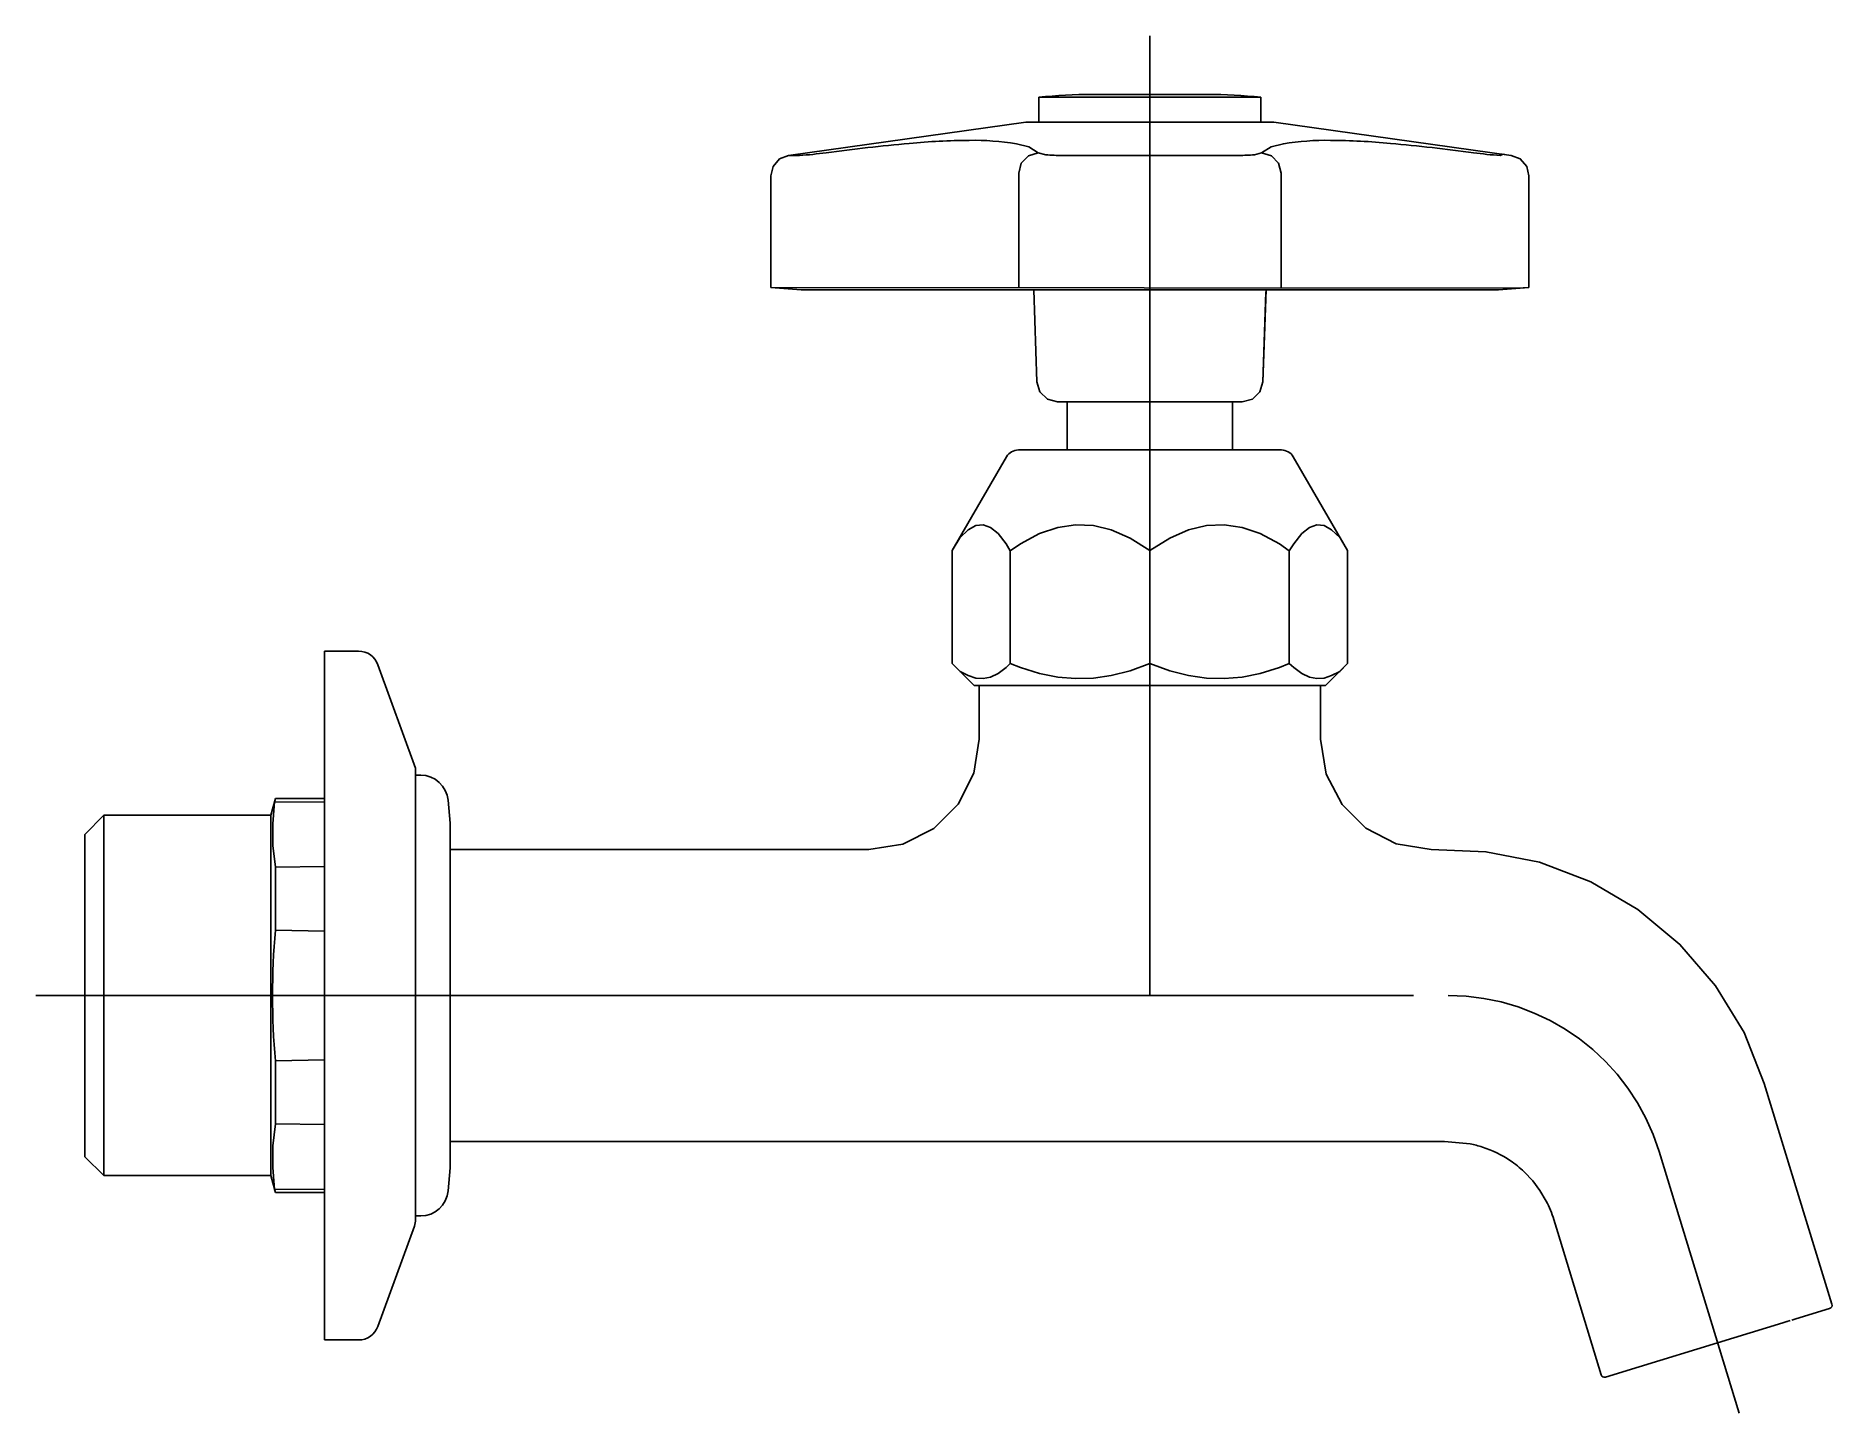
# Model space of a CAD drawing. Extents: x 17.761 to 17.891, y -2.542 to -2.443.
import ezdxf

# ---------------------------------------------------------------- set-up
doc = ezdxf.new("R2010")
doc.units = 0
doc.header["$LTSCALE"] = 0.2
doc.header["$MEASUREMENT"] = 0
doc.linetypes.add('AXES', pattern=[0.54, 0.3, -0.08, 0.08, -0.08])
doc.linetypes.add('CONTINU', pattern=[0])
doc.layers.get('0').update_dxf_attribs({"linetype": 'CONTINUOUS'})
doc.layers.add('DECA_EIXOS', color=5, linetype='AXES')

msp = doc.modelspace()

# ---------------------------------------------------------------- linework, layer by layer
at = {"linetype": 'CONTINU'}
for points in [[(17.83728, -2.44679, 0.025837), (17.83341, -2.44699)], [(17.84951, -2.44699, 0.025837), (17.84565, -2.44679)], [(17.81797, -2.45102, -0.017813), (17.81604, -2.45122)], [(17.83336, -2.45102), (17.83267, -2.4506), (17.83177, -2.45037, 0.045138), (17.82835, -2.45012, 0.021137), (17.824, -2.45034, 0.009815), (17.81797, -2.45102)], [(17.83512, -2.45121, -0.029584), (17.8339, -2.45116), (17.83336, -2.45102)], [(17.84957, -2.45102), (17.84906, -2.45116, -0.029466), (17.84793, -2.45121)], [(17.86496, -2.45102, 0.009816), (17.85893, -2.45034, 0.021137), (17.85458, -2.45012, 0.045141), (17.85116, -2.45037), (17.85026, -2.4506), (17.84957, -2.45102)], [(17.86689, -2.45122, -0.017811), (17.86496, -2.45102)], [(17.83192, -2.47259, 0.267953), (17.83106, -2.47309)], [(17.85187, -2.47309, 0.267951), (17.85101, -2.47259)], [(17.78543, -2.48818, 0.315303), (17.78402, -2.48719)], [(17.79052, -2.49802, 0.388883), (17.78853, -2.49619)], [(17.77799, -2.50745, 0.045542), (17.77799, -2.51693)], [(17.86471, -2.52295, -0.028975), (17.8656, -2.52319)], [(17.8656, -2.52319, -0.070704), (17.86763, -2.52418)], [(17.86763, -2.52418, -0.040753), (17.86863, -2.52498)], [(17.78853, -2.52819, 0.38888), (17.79052, -2.52636)], [(17.87024, -2.52711, -0.046519), (17.87078, -2.52845)], [(17.78807, -2.52894, 0.087487), (17.78816, -2.52843)], [(17.8908, -2.5349, 0.51536), (17.89096, -2.5346)], [(17.78402, -2.53719, 0.315295), (17.78543, -2.5362)], [(17.87423, -2.53971, 0.515303), (17.87453, -2.53988)]]:
    msp.add_lwpolyline(points, format="xyb", dxfattribs=at)
for points in [[(17.83341, -2.44879), (17.83341, -2.44699)], [(17.84951, -2.44699), (17.83341, -2.44699)], [(17.84565, -2.44679), (17.83728, -2.44679)], [(17.84951, -2.44879), (17.84951, -2.44699)], [(17.83246, -2.44879), (17.81524, -2.45121)], [(17.84146, -2.44879), (17.83246, -2.44879)], [(17.85047, -2.44879), (17.84146, -2.44879)], [(17.86769, -2.45121), (17.85047, -2.44879)], [(17.83336, -2.45102), (17.83265, -2.45124), (17.83213, -2.45178), (17.83194, -2.4525)], [(17.84957, -2.45102), (17.85028, -2.45124), (17.8508, -2.45178), (17.85099, -2.4525)], [(17.86711, -2.45113), (17.86689, -2.45122)], [(17.86724, -2.45115), (17.86711, -2.45113)], [(17.81524, -2.45121), (17.81458, -2.45147), (17.81411, -2.45201), (17.81394, -2.4527)], [(17.81604, -2.45122), (17.81524, -2.45121)], [(17.83655, -2.45121), (17.83512, -2.45121)], [(17.84146, -2.45121), (17.83655, -2.45121)], [(17.84793, -2.45121), (17.84146, -2.45121)], [(17.86898, -2.4527), (17.86882, -2.45201), (17.86835, -2.45147), (17.86769, -2.45121)], [(17.81394, -2.4527), (17.81394, -2.46079)], [(17.83194, -2.4525), (17.83194, -2.46081)], [(17.85099, -2.4525), (17.85099, -2.46084)], [(17.86898, -2.46079), (17.86898, -2.4527)], [(17.86815, -2.46086), (17.81394, -2.46079)], [(17.81394, -2.46079), (17.81614, -2.46097)], [(17.81692, -2.46097), (17.81614, -2.46097)], [(17.86678, -2.46097), (17.81614, -2.46097)], [(17.83326, -2.46764), (17.83303, -2.46097)], [(17.84967, -2.46764), (17.8499, -2.46097)], [(17.84967, -2.46764), (17.84989, -2.46111)], [(17.86678, -2.46097), (17.86898, -2.46079)], [(17.86898, -2.46079), (17.86815, -2.46086)], [(17.83326, -2.46764), (17.83348, -2.46837), (17.83403, -2.4689), (17.83476, -2.46909)], [(17.84817, -2.46909), (17.8489, -2.4689), (17.84945, -2.46837), (17.84967, -2.46764)], [(17.83476, -2.46909), (17.84146, -2.46909)], [(17.83546, -2.47259), (17.83546, -2.46909)], [(17.83546, -2.46909), (17.84746, -2.46909)], [(17.84146, -2.46909), (17.84817, -2.46909)], [(17.84564, -2.46909), (17.84817, -2.46909)], [(17.84746, -2.47259), (17.84746, -2.46909)], [(17.82712, -2.4799), (17.83106, -2.47309)], [(17.83192, -2.47259), (17.85101, -2.47259)], [(17.85187, -2.47309), (17.85581, -2.4799)], [(17.82766, -2.47896), (17.82828, -2.4784)], [(17.82828, -2.4784), (17.82882, -2.47808)], [(17.82882, -2.47808), (17.82936, -2.47802)], [(17.82936, -2.47802), (17.82989, -2.47821)], [(17.82989, -2.47821), (17.83044, -2.47866)], [(17.83346, -2.47866), (17.83478, -2.47821)], [(17.83478, -2.47821), (17.83607, -2.47802)], [(17.83607, -2.47802), (17.83736, -2.47808)], [(17.83736, -2.47808), (17.83866, -2.4784)], [(17.83866, -2.4784), (17.84002, -2.479)], [(17.84291, -2.479), (17.84427, -2.4784)], [(17.84427, -2.4784), (17.84557, -2.47808)], [(17.84557, -2.47808), (17.84686, -2.47802)], [(17.84686, -2.47802), (17.84815, -2.47821)], [(17.84815, -2.47821), (17.84947, -2.47866)], [(17.85249, -2.47866), (17.85304, -2.47821)], [(17.85304, -2.47821), (17.85357, -2.47802)], [(17.85357, -2.47802), (17.85411, -2.47808)], [(17.85411, -2.47808), (17.85465, -2.4784)], [(17.85465, -2.4784), (17.85527, -2.47896)], [(17.82712, -2.4799), (17.82766, -2.47896)], [(17.83044, -2.47866), (17.83102, -2.47941)], [(17.83102, -2.47941), (17.83131, -2.47992)], [(17.83131, -2.47992), (17.83206, -2.47941)], [(17.83206, -2.47941), (17.83346, -2.47866)], [(17.84002, -2.479), (17.84146, -2.4799)], [(17.84146, -2.4799), (17.84291, -2.479)], [(17.84947, -2.47866), (17.85087, -2.47941)], [(17.85087, -2.47941), (17.85158, -2.47992)], [(17.85158, -2.47992), (17.85191, -2.47941)], [(17.85191, -2.47941), (17.85249, -2.47866)], [(17.85527, -2.47896), (17.85581, -2.4799)], [(17.82712, -2.4881), (17.82712, -2.4799)], [(17.83131, -2.48809), (17.83131, -2.47992)], [(17.84146, -2.4881), (17.84146, -2.4799)], [(17.85158, -2.48809), (17.85158, -2.47992)], [(17.85581, -2.4881), (17.85581, -2.4799)], [(17.78156, -2.51219), (17.78156, -2.48719)], [(17.78156, -2.48719), (17.78402, -2.48719)], [(17.78543, -2.48818), (17.78816, -2.49569)], [(17.82712, -2.4881), (17.82768, -2.48866)], [(17.82712, -2.4881), (17.82871, -2.48969)], [(17.82768, -2.48866), (17.82828, -2.48896)], [(17.82828, -2.48896), (17.82882, -2.48915)], [(17.82989, -2.48908), (17.83044, -2.48881)], [(17.83044, -2.48881), (17.83102, -2.48838)], [(17.83102, -2.48838), (17.83131, -2.48809)], [(17.83131, -2.48809), (17.83206, -2.48838)], [(17.83206, -2.48838), (17.83346, -2.48881)], [(17.83346, -2.48881), (17.83478, -2.48908)], [(17.83736, -2.48915), (17.83866, -2.48896)], [(17.83866, -2.48896), (17.84002, -2.48862)], [(17.84002, -2.48862), (17.84146, -2.4881)], [(17.84146, -2.4881), (17.84291, -2.48862)], [(17.84291, -2.48862), (17.84427, -2.48896)], [(17.84427, -2.48896), (17.84557, -2.48915)], [(17.84815, -2.48908), (17.84947, -2.48881)], [(17.84947, -2.48881), (17.85087, -2.48838)], [(17.85087, -2.48838), (17.85158, -2.48809)], [(17.85158, -2.48809), (17.85191, -2.48838)], [(17.85191, -2.48838), (17.85249, -2.48881)], [(17.85249, -2.48881), (17.85304, -2.48908)], [(17.85411, -2.48915), (17.85465, -2.48896)], [(17.85422, -2.48969), (17.85581, -2.4881)], [(17.85465, -2.48896), (17.85525, -2.48866)], [(17.85525, -2.48866), (17.85581, -2.4881)], [(17.82871, -2.48969), (17.85422, -2.48969)], [(17.82882, -2.48915), (17.82936, -2.48919)], [(17.82966, -2.48969), (17.82907, -2.48969)], [(17.82907, -2.48969), (17.82907, -2.49359)], [(17.82936, -2.48919), (17.82989, -2.48908)], [(17.82966, -2.48969), (17.83211, -2.48969)], [(17.83478, -2.48908), (17.83607, -2.48919)], [(17.83607, -2.48919), (17.83736, -2.48915)], [(17.84557, -2.48915), (17.84686, -2.48919)], [(17.84686, -2.48919), (17.84815, -2.48908)], [(17.85057, -2.48969), (17.85326, -2.48969)], [(17.85386, -2.48969), (17.85082, -2.48969)], [(17.85304, -2.48908), (17.85357, -2.48919)], [(17.85386, -2.48969), (17.85326, -2.48969)], [(17.85357, -2.48919), (17.85411, -2.48915)], [(17.85386, -2.49359), (17.85386, -2.48969)], [(17.82907, -2.49359), (17.82868, -2.49606), (17.82754, -2.49829), (17.82577, -2.50006), (17.82354, -2.5012), (17.82107, -2.50159)], [(17.86188, -2.50159), (17.85935, -2.50119), (17.85715, -2.50005), (17.85541, -2.49832), (17.85427, -2.49612), (17.85386, -2.49359)], [(17.78816, -2.52843), (17.78816, -2.49569)], [(17.78816, -2.49619), (17.78853, -2.49619)], [(17.77766, -2.49911), (17.77799, -2.49789)], [(17.77793, -2.49813), (17.77799, -2.49789)], [(17.77799, -2.49789), (17.78156, -2.49789)], [(17.79052, -2.49802), (17.79066, -2.49969)], [(17.76416, -2.50049), (17.76554, -2.49911)], [(17.76554, -2.52526), (17.76554, -2.49911)], [(17.76554, -2.49911), (17.77766, -2.49911)], [(17.77766, -2.52526), (17.77766, -2.49911)], [(17.77793, -2.49813), (17.7778, -2.49973), (17.7778, -2.50131), (17.77799, -2.50288)], [(17.77793, -2.49813), (17.78156, -2.49815)], [(17.76416, -2.52389), (17.76416, -2.50049)], [(17.79066, -2.51219), (17.79066, -2.49969)], [(17.81982, -2.50159), (17.79066, -2.50159)], [(17.82107, -2.50159), (17.81982, -2.50159)], [(17.88606, -2.51857), (17.88459, -2.51488), (17.88253, -2.51149), (17.87994, -2.50848), (17.87689, -2.50594), (17.87346, -2.50394), (17.86974, -2.50252), (17.86585, -2.50175), (17.86188, -2.50159)], [(17.76416, -2.50319), (17.76416, -2.51219)], [(17.76416, -2.50369), (17.76416, -2.50319)], [(17.76416, -2.50319), (17.76416, -2.5035)], [(17.77799, -2.50288), (17.78156, -2.50282)], [(17.77799, -2.50745), (17.77799, -2.50288)], [(17.76416, -2.50369), (17.76416, -2.51219)], [(17.77799, -2.50745), (17.78156, -2.50752)], [(17.76416, -2.51219), (17.76416, -2.5205)], [(17.76416, -2.51219), (17.76416, -2.52069)], [(17.76416, -2.51219), (17.76416, -2.52033)], [(17.76416, -2.51219), (17.76416, -2.52119)], [(17.76416, -2.51219), (17.76416, -2.52016)], [(17.78156, -2.53719), (17.78156, -2.51219)], [(17.79066, -2.52469), (17.79066, -2.51219)], [(17.77799, -2.51693), (17.78156, -2.51686)], [(17.77799, -2.5215), (17.77799, -2.51693)], [(17.88855, -2.5267), (17.88606, -2.51857)], [(17.76416, -2.52033), (17.76416, -2.5205)], [(17.76416, -2.5205), (17.76416, -2.52119)], [(17.76416, -2.52119), (17.76416, -2.52069)], [(17.77799, -2.5215), (17.7778, -2.5231), (17.7778, -2.52468), (17.77793, -2.52626)], [(17.77799, -2.5215), (17.78156, -2.52156)], [(17.79066, -2.52279), (17.81982, -2.52279)], [(17.81982, -2.52279), (17.8479, -2.52279)], [(17.8479, -2.52279), (17.86285, -2.52279), (17.86471, -2.52295)], [(17.76416, -2.52389), (17.76554, -2.52526)], [(17.76554, -2.52526), (17.77766, -2.52526)], [(17.77766, -2.52526), (17.77799, -2.52649)], [(17.79052, -2.52636), (17.79066, -2.52469)], [(17.86863, -2.52498), (17.86925, -2.52563), (17.86978, -2.52634), (17.87024, -2.52711)], [(17.77793, -2.52626), (17.78156, -2.52624)], [(17.77799, -2.52649), (17.77793, -2.52626)], [(17.77799, -2.52649), (17.78156, -2.52649)], [(17.89096, -2.5346), (17.88855, -2.5267)], [(17.78543, -2.5362), (17.78807, -2.52894)], [(17.78816, -2.52819), (17.78853, -2.52819)], [(17.87078, -2.52845), (17.87107, -2.52938)], [(17.87107, -2.52938), (17.87423, -2.53971)], [(17.88266, -2.53739), (17.88742, -2.53594)], [(17.88742, -2.53594), (17.88762, -2.53588)], [(17.88762, -2.53588), (17.88794, -2.53578)], [(17.88762, -2.53588), (17.88774, -2.53584)], [(17.88805, -2.53574), (17.88835, -2.53565)], [(17.88835, -2.53565), (17.8908, -2.5349)], [(17.78156, -2.53719), (17.78402, -2.53719)], [(17.87697, -2.53913), (17.88266, -2.53739)], [(17.87453, -2.53988), (17.87697, -2.53913)]]:
    msp.add_lwpolyline(points, dxfattribs=at)
at = {"layer": 'DECA_EIXOS'}
for points in [[(17.84146, -2.51219), (17.84146, -2.44254)], [(17.7606, -2.51219), (17.86311, -2.51219)], [(17.87843, -2.52352), (17.88423, -2.54249)]]:
    msp.add_lwpolyline(points, dxfattribs=at)
msp.add_lwpolyline([(17.87843, -2.52352, 0.329761), (17.86311, -2.51219)], format="xyb", dxfattribs=at)

doc.saveas('drawing.dxf')
